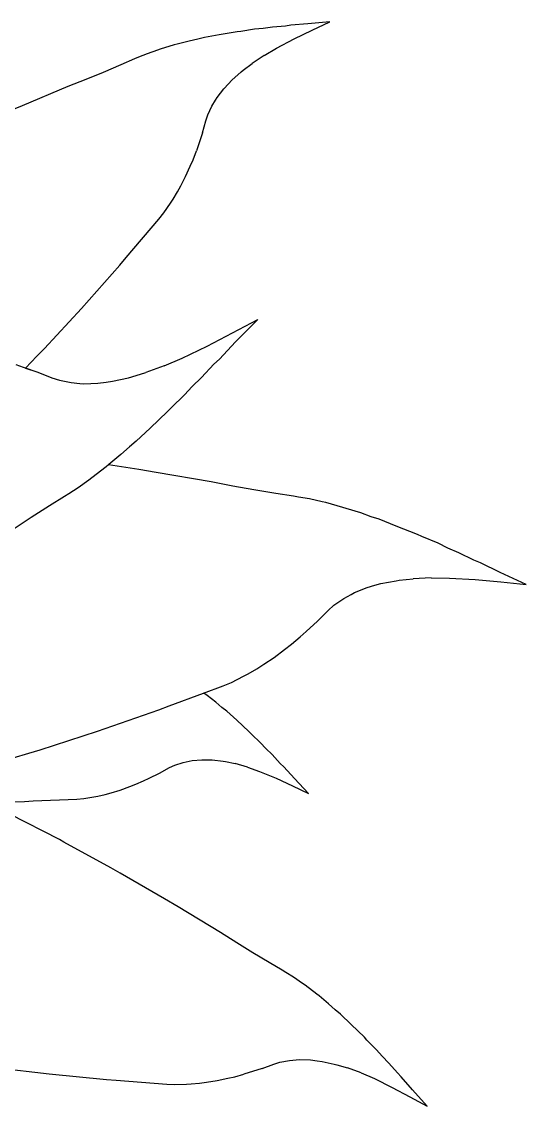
# Model space of a CAD drawing. Header units: metres. Extents: x 244.4 to 340.3, y -4.1 to 64.3.
# Drawn here: x 252.0138 to 252.1801, y 55.9791 to 56.3368 of the extents above; entities that cross this region are included whole.
import ezdxf

# ---------------------------------------------------------------- set-up
doc = ezdxf.new("R2010")
doc.units = ezdxf.units.M
doc.layers.add('Edges', color=7, linetype='Continuous')

msp = doc.modelspace()

# ---------------------------------------------------------------- linework, layer by layer
at = {"layer": 'Edges'}
for p, q in [((252.09643, 56.335), (252.09336, 56.33455)), ((252.10073, 56.33537), (252.09643, 56.335)), ((252.10252, 56.33563), (252.10073, 56.33537)), ((252.1081, 56.3361), (252.10252, 56.33563)), ((252.11537, 56.3368), (252.1081, 56.3361)), ((252.10949, 56.33406), (252.11537, 56.3368)), ((252.074, 56.33156), (252.07181, 56.33102)), ((252.07882, 56.33245), (252.074, 56.33156)), ((252.08478, 56.33346), (252.07882, 56.33245)), ((252.08603, 56.3336), (252.08478, 56.33346)), ((252.09052, 56.33429), (252.08603, 56.3336)), ((252.09336, 56.33455), (252.09052, 56.33429)), ((252.09777, 56.32811), (252.10359, 56.3312)), ((252.10359, 56.3312), (252.10949, 56.33406)), ((252.05942, 56.32774), (252.05848, 56.3274)), ((252.06403, 56.32913), (252.05942, 56.32774)), ((252.065, 56.32937), (252.06403, 56.32913)), ((252.06892, 56.33042), (252.065, 56.32937)), ((252.07181, 56.33102), (252.06892, 56.33042)), ((252.09368, 56.32569), (252.09777, 56.32811)), ((252.05094, 56.32457), (252.04639, 56.32256)), ((252.05229, 56.32509), (252.05094, 56.32457)), ((252.05507, 56.32623), (252.05229, 56.32509)), ((252.05848, 56.3274), (252.05507, 56.32623)), ((252.09368, 56.32569), (252.08968, 56.32301)), ((252.04639, 56.32256), (252.04059, 56.32009)), ((252.08611, 56.32026), (252.0868, 56.32079)), ((252.0868, 56.32079), (252.08968, 56.32301)), ((252.03489, 56.31776), (252.02894, 56.31542)), ((252.04059, 56.32009), (252.03489, 56.31776)), ((252.08189, 56.31629), (252.08304, 56.3175)), ((252.08304, 56.3175), (252.08611, 56.32026)), ((252.02894, 56.31542), (252.01393, 56.30903)), ((252.07819, 56.31182), (252.08042, 56.31469)), ((252.08042, 56.31469), (252.08189, 56.31629)), ((252.07645, 56.30897), (252.07762, 56.31093)), ((252.07762, 56.31093), (252.07819, 56.31182)), ((252.01393, 56.30903), (252.00913, 56.30705)), ((252.07441, 56.30413), (252.07509, 56.30608)), ((252.07509, 56.30608), (252.07645, 56.30897)), ((252.07331, 56.30015), (252.07441, 56.30413)), ((252.07331, 56.30015), (252.07133, 56.29417)), ((252.07023, 56.29129), (252.07133, 56.29417)), ((252.0678, 56.28578), (252.06928, 56.28912)), ((252.06928, 56.28912), (252.07023, 56.29129)), ((252.0662, 56.2827), (252.0678, 56.28578)), ((252.0651, 56.28064), (252.0662, 56.2827)), ((252.06283, 56.27697), (252.06366, 56.27823)), ((252.06366, 56.27823), (252.0651, 56.28064)), ((252.06064, 56.27376), (252.06283, 56.27697)), ((252.04818, 56.259), (252.059, 56.27168)), ((252.059, 56.27168), (252.06064, 56.27376)), ((252.03349, 56.24223), (252.0461, 56.25649)), ((252.0461, 56.25649), (252.04818, 56.259)), ((252.02129, 56.22899), (252.03349, 56.24223)), ((252.0832, 56.23413), (252.09155, 56.23857)), ((252.09155, 56.23857), (252.08426, 56.23119)), ((252.07491, 56.22983), (252.0832, 56.23413)), ((252.08426, 56.23119), (252.07892, 56.22553)), ((252.01879, 56.22645), (252.02129, 56.22899)), ((252.06663, 56.22586), (252.07491, 56.22983)), ((252.01505, 56.22258), (252.01879, 56.22645)), ((252.0607, 56.2233), (252.06663, 56.22586)), ((252.07708, 56.2238), (252.07307, 56.21948)), ((252.07892, 56.22553), (252.07708, 56.2238)), ((252.01178, 56.22375), (252.01428, 56.22284)), ((252.01428, 56.22284), (252.01902, 56.2212)), ((252.01505, 56.22258), (252.01902, 56.2212)), ((252.01902, 56.2212), (252.02372, 56.21931)), ((252.05001, 56.21965), (252.05464, 56.22105)), ((252.0607, 56.2233), (252.05464, 56.22105)), ((252.02372, 56.21931), (252.02618, 56.21853)), ((252.02618, 56.21853), (252.03006, 56.21775)), ((252.03006, 56.21775), (252.03289, 56.21748)), ((252.03289, 56.21748), (252.03423, 56.2174)), ((252.03423, 56.2174), (252.03882, 56.21756)), ((252.03882, 56.21756), (252.04156, 56.21788)), ((252.04156, 56.21788), (252.0437, 56.21819)), ((252.0437, 56.21819), (252.04892, 56.21933)), ((252.04892, 56.21933), (252.05001, 56.21965)), ((252.07307, 56.21948), (252.06999, 56.21653)), ((252.0674, 56.21373), (252.063, 56.20948)), ((252.06999, 56.21653), (252.0674, 56.21373)), ((252.063, 56.20948), (252.06187, 56.20828)), ((252.06187, 56.20828), (252.05608, 56.20277)), ((252.05608, 56.20277), (252.05147, 56.19843)), ((252.04924, 56.19655), (252.04648, 56.19403)), ((252.05147, 56.19843), (252.04924, 56.19655)), ((252.04648, 56.19403), (252.0425, 56.19078)), ((252.04158, 56.18997), (252.03687, 56.18631)), ((252.04233, 56.19063), (252.04158, 56.18997)), ((252.0425, 56.19078), (252.04233, 56.19063)), ((252.05234, 56.18914), (252.04233, 56.19063)), ((252.05804, 56.18809), (252.05234, 56.18914)), ((252.07626, 56.18503), (252.05804, 56.18809)), ((252.03586, 56.1856), (252.03236, 56.18304)), ((252.03687, 56.18631), (252.03586, 56.1856)), ((252.08338, 56.18361), (252.07626, 56.18503)), ((252.02931, 56.18109), (252.02791, 56.18015)), ((252.03236, 56.18304), (252.02931, 56.18109)), ((252.09033, 56.18235), (252.08338, 56.18361)), ((252.09757, 56.18117), (252.09033, 56.18235)), ((252.10338, 56.18034), (252.09757, 56.18117)), ((252.02791, 56.18015), (252.02294, 56.17713)), ((252.10505, 56.18002), (252.10338, 56.18034)), ((252.10859, 56.17941), (252.10505, 56.18002)), ((252.11278, 56.17842), (252.10859, 56.17941)), ((252.11397, 56.17817), (252.11278, 56.17842)), ((252.11961, 56.17663), (252.11397, 56.17817)), ((252.02294, 56.17713), (252.01692, 56.17329)), ((252.12075, 56.17624), (252.11961, 56.17663)), ((252.12551, 56.1748), (252.12075, 56.17624)), ((252.12891, 56.17355), (252.12551, 56.1748)), ((252.01692, 56.17329), (252.0113, 56.16951)), ((252.13157, 56.17268), (252.12891, 56.17355)), ((252.13724, 56.17047), (252.13157, 56.17268)), ((252.14428, 56.16764), (252.13724, 56.17047)), ((252.14569, 56.16697), (252.14428, 56.16764)), ((252.151, 56.16476), (252.14569, 56.16697)), ((252.15424, 56.16318), (252.151, 56.16476)), ((252.1579, 56.16165), (252.15424, 56.16318)), ((252.16285, 56.15922), (252.1579, 56.16165)), ((252.165, 56.15833), (252.16285, 56.15922)), ((252.17148, 56.15517), (252.165, 56.15833)), ((252.13217, 56.15146), (252.13717, 56.15243)), ((252.13717, 56.15243), (252.13824, 56.15256)), ((252.13824, 56.15256), (252.14276, 56.15306)), ((252.14879, 56.15334), (252.14276, 56.15306)), ((252.14879, 56.15334), (252.1548, 56.15327)), ((252.1548, 56.15327), (252.16321, 56.15281)), ((252.16321, 56.15281), (252.17166, 56.15204)), ((252.1801, 56.15117), (252.17148, 56.15517)), ((252.1235, 56.1485), (252.12762, 56.15014)), ((252.12762, 56.15014), (252.13018, 56.15091)), ((252.13018, 56.15091), (252.13217, 56.15146)), ((252.17166, 56.15204), (252.1801, 56.15117)), ((252.1167, 56.14433), (252.1199, 56.14656)), ((252.1199, 56.14656), (252.12233, 56.14791)), ((252.12233, 56.14791), (252.1235, 56.1485)), ((252.11122, 56.13907), (252.11478, 56.14265)), ((252.11478, 56.14265), (252.1167, 56.14433)), ((252.10753, 56.13571), (252.11122, 56.13907)), ((252.10556, 56.1339), (252.10753, 56.13571)), ((252.10044, 56.12979), (252.10271, 56.13151)), ((252.10271, 56.13151), (252.10556, 56.1339)), ((252.09697, 56.12715), (252.10044, 56.12979)), ((252.09126, 56.12338), (252.09355, 56.12488)), ((252.09355, 56.12488), (252.09697, 56.12715)), ((252.08291, 56.1189), (252.08688, 56.12092)), ((252.08688, 56.12092), (252.08844, 56.12172)), ((252.08844, 56.12172), (252.09126, 56.12338)), ((252.07372, 56.11538), (252.08013, 56.11773)), ((252.08013, 56.11773), (252.08291, 56.1189)), ((252.06234, 56.11121), (252.07372, 56.11538)), ((252.07417, 56.11507), (252.07372, 56.11538)), ((252.07486, 56.11452), (252.07417, 56.11507)), ((252.07775, 56.11233), (252.07486, 56.11452)), ((252.03878, 56.10285), (252.05893, 56.10988)), ((252.05893, 56.10988), (252.06234, 56.11121)), ((252.07976, 56.11061), (252.07775, 56.11233)), ((252.08135, 56.10935), (252.07976, 56.11061)), ((252.08464, 56.1064), (252.08135, 56.10935)), ((252.08868, 56.10268), (252.08464, 56.1064)), ((252.01988, 56.09667), (252.03878, 56.10285)), ((252.08947, 56.10185), (252.08868, 56.10268)), ((252.09247, 56.099), (252.08947, 56.10185)), ((252.09424, 56.09708), (252.09247, 56.099)), ((252.00193, 56.09131), (252.0161, 56.09559)), ((252.0161, 56.09559), (252.01988, 56.09667)), ((252.09629, 56.09511), (252.09424, 56.09708)), ((252.09897, 56.09217), (252.09629, 56.09511)), ((252.06252, 56.09078), (252.06425, 56.09158)), ((252.06425, 56.09158), (252.06699, 56.09251)), ((252.06699, 56.09251), (252.069, 56.09296)), ((252.069, 56.09296), (252.06993, 56.09313)), ((252.06993, 56.09313), (252.07315, 56.0934)), ((252.07315, 56.0934), (252.07508, 56.09339)), ((252.07508, 56.09339), (252.07656, 56.09334)), ((252.07656, 56.09334), (252.08018, 56.09292)), ((252.08018, 56.09292), (252.08094, 56.09277)), ((252.08094, 56.09277), (252.0841, 56.09212)), ((252.08821, 56.09095), (252.0841, 56.09212)), ((252.10017, 56.09103), (252.09897, 56.09217)), ((252.05578, 56.08728), (252.05917, 56.08893)), ((252.05917, 56.08893), (252.06252, 56.09078)), ((252.08821, 56.09095), (252.09219, 56.08954)), ((252.09219, 56.08954), (252.09765, 56.0873)), ((252.10365, 56.08721), (252.10017, 56.09103)), ((252.04627, 56.08337), (252.04937, 56.08452)), ((252.04937, 56.08452), (252.05138, 56.08528)), ((252.05138, 56.08528), (252.05396, 56.08639)), ((252.05396, 56.08639), (252.05578, 56.08728)), ((252.09765, 56.0873), (252.10301, 56.08483)), ((252.10301, 56.08483), (252.10829, 56.0823)), ((252.10829, 56.0823), (252.10365, 56.08721)), ((252.0342, 56.08057), (252.03756, 56.08112)), ((252.03756, 56.08112), (252.03887, 56.08135)), ((252.03887, 56.08135), (252.04129, 56.08191)), ((252.04129, 56.08191), (252.04329, 56.08248)), ((252.04329, 56.08248), (252.04627, 56.08337)), ((252.00173, 56.07934), (252.01468, 56.07962)), ((252.01468, 56.07962), (252.01749, 56.07978)), ((252.01749, 56.07978), (252.03191, 56.08037)), ((252.03191, 56.08037), (252.0342, 56.08057)), ((252.02619, 56.06703), (252.00984, 56.07544)), ((252.02765, 56.06622), (252.02619, 56.06703)), ((252.04319, 56.05773), (252.02765, 56.06622)), ((252.04627, 56.05592), (252.04319, 56.05773)), ((252.06087, 56.04754), (252.04627, 56.05592)), ((252.06529, 56.04482), (252.06087, 56.04754)), ((252.07929, 56.03644), (252.06529, 56.04482)), ((252.08468, 56.03299), (252.07929, 56.03644)), ((252.08992, 56.02975), (252.08468, 56.03299)), ((252.09532, 56.02651), (252.08992, 56.02975)), ((252.09962, 56.02401), (252.09532, 56.02651)), ((252.10084, 56.02323), (252.09962, 56.02401)), ((252.1034, 56.02165), (252.10084, 56.02323)), ((252.10634, 56.01958), (252.1034, 56.02165)), ((252.10717, 56.01902), (252.10634, 56.01958)), ((252.11101, 56.0161), (252.10717, 56.01902)), ((252.11177, 56.01546), (252.11101, 56.0161)), ((252.11492, 56.01291), (252.11177, 56.01546)), ((252.11711, 56.01093), (252.11492, 56.01291)), ((252.11883, 56.00947), (252.11711, 56.01093)), ((252.12238, 56.00609), (252.11883, 56.00947)), ((252.12671, 56.00186), (252.12238, 56.00609)), ((252.12755, 56.00094), (252.12671, 56.00186)), ((252.13075, 55.9977), (252.12755, 56.00094)), ((252.13263, 55.99557), (252.13075, 55.9977)), ((252.1348, 55.99334), (252.13263, 55.99557)), ((252.00487, 55.99182), (252.02276, 55.98974)), ((252.09302, 55.99156), (252.08702, 55.98965)), ((252.09302, 55.99156), (252.09688, 55.99301)), ((252.09688, 55.99301), (252.09886, 55.99361)), ((252.09886, 55.99361), (252.10199, 55.99421)), ((252.10199, 55.99421), (252.10427, 55.99441)), ((252.10427, 55.99441), (252.10533, 55.99447)), ((252.10533, 55.99447), (252.10895, 55.99436)), ((252.10895, 55.99436), (252.11112, 55.99411)), ((252.11112, 55.99411), (252.11277, 55.99388)), ((252.11277, 55.99388), (252.1168, 55.99303)), ((252.1168, 55.99303), (252.11764, 55.99279)), ((252.11764, 55.99279), (252.12113, 55.99175)), ((252.12565, 55.9901), (252.12113, 55.99175)), ((252.13763, 55.99008), (252.1348, 55.99334)), ((252.02276, 55.98974), (252.0417, 55.98791)), ((252.0417, 55.98791), (252.04495, 55.98771)), ((252.04495, 55.98771), (252.06157, 55.9864)), ((252.07815, 55.98757), (252.08172, 55.98834)), ((252.08172, 55.98834), (252.08403, 55.98885)), ((252.08403, 55.98885), (252.08702, 55.98965)), ((252.12565, 55.9901), (252.13001, 55.98821)), ((252.13001, 55.98821), (252.13593, 55.98532)), ((252.13889, 55.98879), (252.13763, 55.99008)), ((252.14254, 55.98455), (252.13889, 55.98879)), ((252.06157, 55.9864), (252.06422, 55.98631)), ((252.06422, 55.98631), (252.0681, 55.98642)), ((252.0681, 55.98642), (252.06961, 55.98648)), ((252.06961, 55.98648), (252.0724, 55.98674)), ((252.0724, 55.98674), (252.07471, 55.98706)), ((252.07471, 55.98706), (252.07815, 55.98757)), ((252.13593, 55.98532), (252.14172, 55.98222)), ((252.14739, 55.97908), (252.14254, 55.98455)), ((252.14172, 55.98222), (252.14739, 55.97908))]:
    msp.add_line(p, q, dxfattribs=at)

doc.saveas('drawing.dxf')
